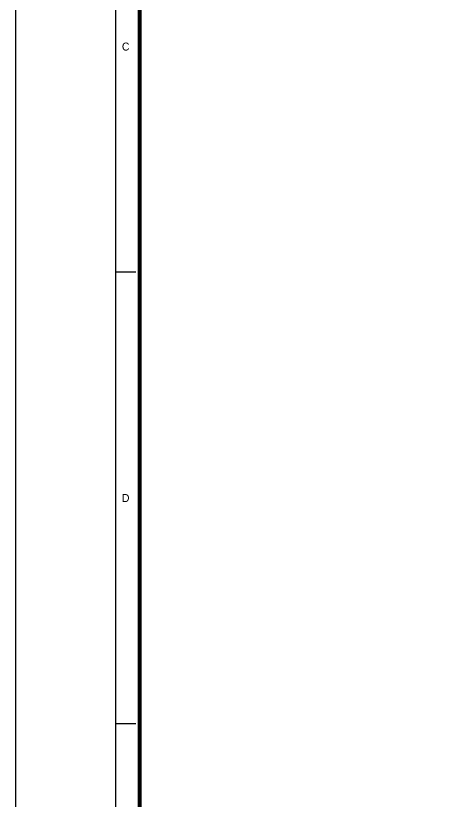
# Model space of a CAD drawing. Header units: inches. Extents: x 0 to 77285, y -118 to 40065.
# Drawn here: x 64790 to 65582, y 20506 to 21978 of the extents above; entities that cross this region are included whole.
import ezdxf
from ezdxf.enums import TextEntityAlignment as Align

# ---------------------------------------------------------------- set-up
doc = ezdxf.new("R2010")
doc.units = ezdxf.units.IN
doc.header["$LTSCALE"] = 5
doc.header["$MEASUREMENT"] = 0
doc.styles.add('SCI', font='')
doc.styles.get('SCI').set_extended_font_data('Gulim')

# ---------------------------------------------------------------- blocks, each defined once
blk = doc.blocks.new('A$C60684f4e')
at = {"color": 2}
for p, q in [((15, -176.7), (12.5, -176.7)), ((15, -233.1), (12.5, -233.1))]:
    blk.add_line(p, q, dxfattribs=at)
blk.add_lwpolyline([(12.5, -289.5), (12.5, -7.5), (412.5, -7.5), (412.5, -289.5)], close=True, dxfattribs=at)
at = {"color": 40, "const_width": 0.5}
blk.add_lwpolyline([(15.5, -286.5), (15.5, -10.5), (409.5, -10.5), (409.5, -286.5)], close=True, dxfattribs=at)
at = {"layer": 'Defpoints', "color": 1}
blk.add_lwpolyline([(0, -297), (0, 0), (420, 0), (420, -297)], close=True, dxfattribs=at)
at = {"color": 2, "style": 'SCI'}
for s, p in [('C', (13.75, -148.5)), ('D', (13.75, -204.9))]:
    blk.add_text(s, height=1, dxfattribs=at).set_placement(p, align=Align.MIDDLE_CENTER)

msp = doc.modelspace()

# ---------------------------------------------------------------- block references
at = {"xscale": 15, "yscale": 15, "zscale": 15}
msp.add_blockref('A$C60684f4e', (64789.72535195, 24147.70137068), dxfattribs=at)

doc.saveas('drawing.dxf')
